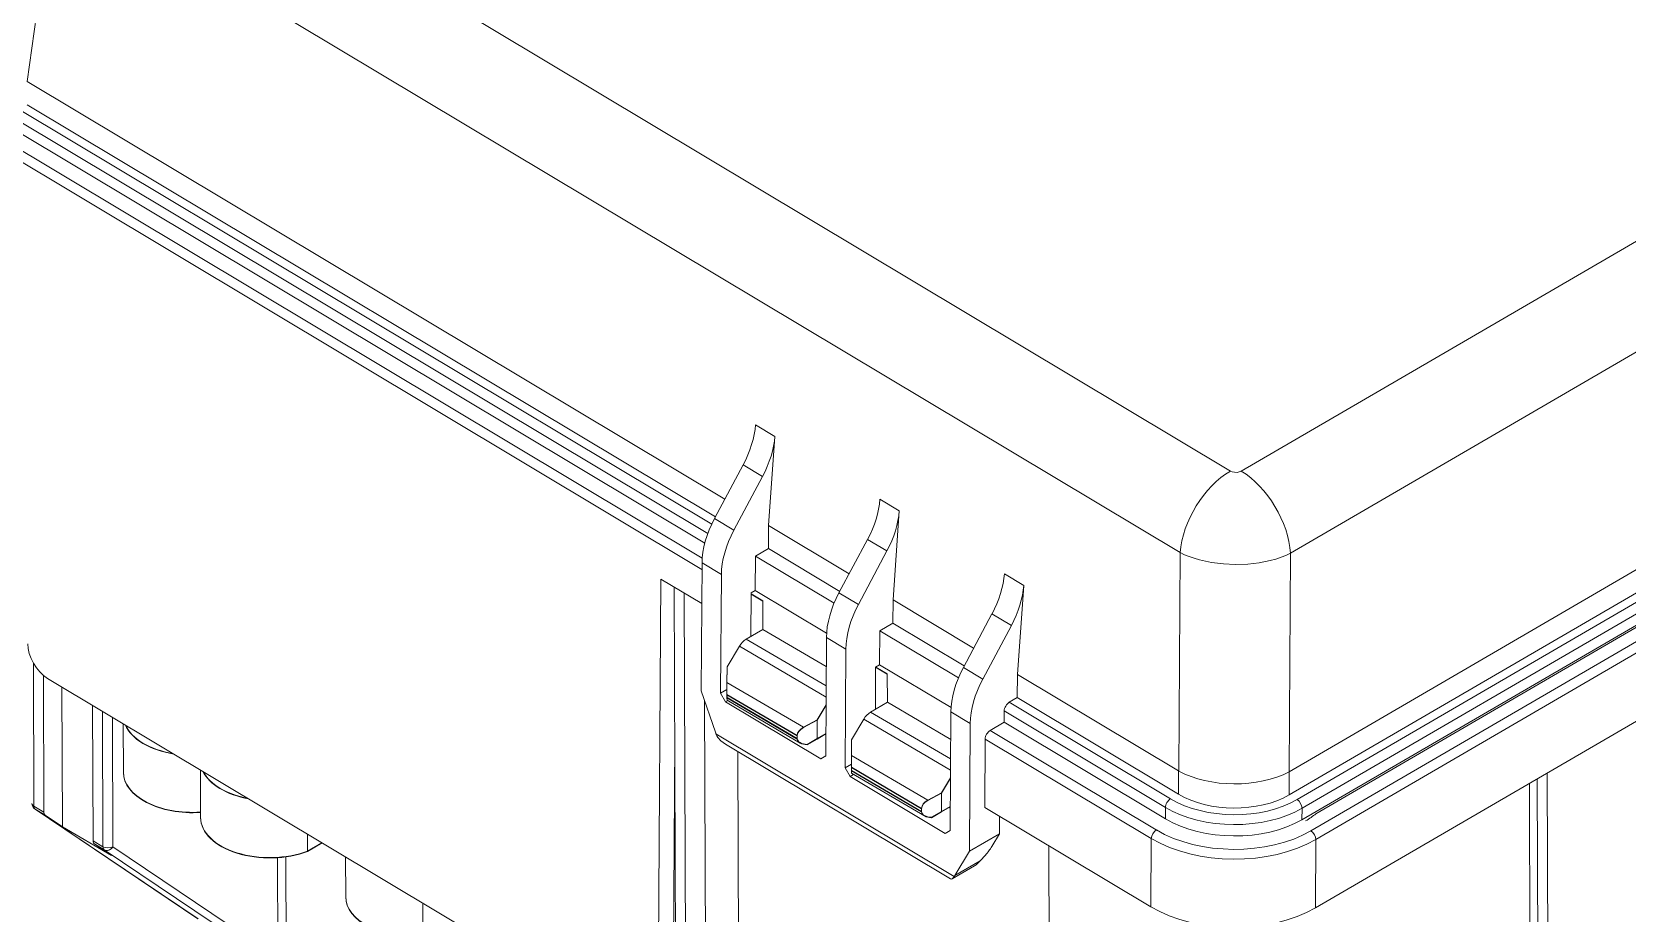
# Model space of a CAD drawing. Header units: inches. Extents: x 47316 to 59086, y 3141 to 11743.
# Drawn here: x 52868.3 to 52923.8, y 10133.1 to 10163.8 of the extents above; entities that cross this region are included whole.
import ezdxf

# ---------------------------------------------------------------- set-up
doc = ezdxf.new("R2010")
doc.units = ezdxf.units.IN
doc.header["$MEASUREMENT"] = 0

msp = doc.modelspace()

# ---------------------------------------------------------------- linework, layer by layer
at = {"color": 0, "lineweight": 15}
for p, q in [((52910.361, 10148.494), (52973.32, 10185.149)), ((52975.029, 10182.293), (52912.07, 10145.638)), ((52975.926, 10175.248), (52912.029, 10138.046)), ((52975.921, 10174.441), (52912.024, 10137.24)), ((52912.3, 10137.074), (52976.197, 10174.276)), ((52976.369, 10173.975), (52912.472, 10136.773)), ((52912.469, 10136.378), (52976.366, 10173.579)), ((52912.779, 10135.987), (52977.024, 10173.391)), ((52977.195, 10173.09), (52912.95, 10135.686)), ((52870.902, 10171.9), (52909.981, 10148.496)), ((52912.935, 10133.313), (52977.18, 10170.717)), ((52868.168, 10162.034), (52869.157, 10169.065)), ((52908.236, 10145.661), (52869.157, 10169.065)), ((52868.173, 10162.031), (52892.412, 10147.515)), ((52892.085, 10146.901), (52868.168, 10161.225)), ((52891.822, 10146.326), (52867.715, 10160.764)), ((52867.89, 10161.063), (52891.957, 10146.649)), ((52866.984, 10160.23), (52891.628, 10145.471)), ((52891.717, 10145.992), (52867.712, 10160.368)), ((52891.619, 10145.072), (52866.809, 10159.931)), ((52893.479, 10150.102), (52894.152, 10149.699)), ((52893.933, 10146.604), (52894.152, 10149.699)), ((52893.05, 10148.709), (52892.056, 10146.847)), ((52893.723, 10148.306), (52893.05, 10148.709)), ((52909.981, 10148.496), (52910.048, 10148.467)), ((52910.048, 10148.467), (52910.128, 10148.451)), ((52910.212, 10148.45), (52910.292, 10148.465)), ((52910.292, 10148.465), (52910.361, 10148.494)), ((52893.723, 10148.306), (52892.729, 10146.444)), ((52910.128, 10148.451), (52910.212, 10148.45)), ((52897.803, 10147.512), (52898.476, 10147.109)), ((52892.729, 10146.444), (52892.056, 10146.847)), ((52898.257, 10144.015), (52898.476, 10147.109)), ((52893.928, 10145.798), (52893.933, 10146.604)), ((52893.933, 10146.604), (52896.736, 10144.925)), ((52893.928, 10145.798), (52893.476, 10145.534)), ((52896.409, 10144.312), (52893.928, 10145.798)), ((52897.374, 10146.12), (52896.38, 10144.258)), ((52898.047, 10145.717), (52897.053, 10143.854)), ((52898.047, 10145.717), (52897.374, 10146.12)), ((52891.621, 10145.3), (52891.593, 10140.86)), ((52892.294, 10144.897), (52891.621, 10145.3)), ((52893.468, 10144.348), (52893.476, 10145.534)), ((52893.476, 10145.534), (52896.209, 10143.898)), ((52908.189, 10138.067), (52908.236, 10145.661)), ((52908.39, 10145.588), (52908.236, 10145.661)), ((52908.551, 10145.522), (52908.39, 10145.588)), ((52908.725, 10145.462), (52908.551, 10145.522)), ((52908.904, 10145.41), (52908.725, 10145.462)), ((52909.115, 10145.359), (52908.904, 10145.41)), ((52909.329, 10145.318), (52909.115, 10145.359)), ((52909.737, 10145.266), (52909.329, 10145.318)), ((52910.15, 10145.247), (52909.737, 10145.266)), ((52910.587, 10145.262), (52910.15, 10145.247)), ((52910.978, 10145.308), (52910.587, 10145.262)), ((52911.361, 10145.385), (52910.978, 10145.308)), ((52911.558, 10145.438), (52911.361, 10145.385)), ((52911.75, 10145.501), (52911.558, 10145.438)), ((52911.913, 10145.565), (52911.75, 10145.501)), ((52912.07, 10145.638), (52911.913, 10145.565)), ((52912.07, 10145.638), (52912.023, 10138.043)), ((52890.093, 10129.376), (52890.188, 10144.739)), ((52891.612, 10143.886), (52890.188, 10144.739)), ((52892.294, 10144.897), (52892.268, 10140.773)), ((52902.8, 10144.52), (52902.127, 10144.923)), ((52890.71, 10128.686), (52890.653, 10144.46)), ((52890.711, 10128.699), (52890.654, 10144.46)), ((52890.998, 10144.253), (52891.055, 10128.483)), ((52890.999, 10144.253), (52891.056, 10128.496)), ((52893.32, 10142.748), (52893.329, 10144.267)), ((52893.329, 10144.267), (52893.468, 10144.348)), ((52893.329, 10144.225), (52893.736, 10143.986)), ((52893.329, 10144.212), (52893.735, 10143.974)), ((52895.95, 10142.862), (52893.468, 10144.348)), ((52896.38, 10144.258), (52897.053, 10143.854)), ((52902.58, 10141.425), (52902.8, 10144.52)), ((52893.739, 10142.992), (52893.735, 10143.974)), ((52893.739, 10142.992), (52893.736, 10143.986)), ((52898.252, 10143.208), (52898.257, 10144.015)), ((52898.257, 10144.015), (52901.06, 10142.336)), ((52901.697, 10143.531), (52900.703, 10141.668)), ((52901.697, 10143.531), (52902.371, 10143.127)), ((52925.572, 10143.927), (52912.954, 10136.585)), ((52893.157, 10142.653), (52893.739, 10142.992)), ((52893.739, 10142.992), (52895.938, 10141.703)), ((52897.792, 10141.759), (52897.8, 10142.945)), ((52897.8, 10142.945), (52898.252, 10143.208)), ((52900.533, 10141.308), (52897.8, 10142.945)), ((52898.252, 10143.208), (52900.732, 10141.723)), ((52902.371, 10143.127), (52901.377, 10141.265)), ((52892.918, 10142.405), (52892.489, 10141.687)), ((52895.932, 10140.637), (52892.918, 10142.405)), ((52893.157, 10142.653), (52895.934, 10141.025)), ((52895.944, 10142.711), (52895.919, 10138.587)), ((52896.618, 10142.308), (52895.944, 10142.711)), ((52868.404, 10136.846), (52868.386, 10141.819)), ((52868.404, 10136.846), (52868.386, 10141.819)), ((52896.592, 10138.184), (52896.618, 10142.308)), ((52868.732, 10141.393), (52868.749, 10136.644)), ((52868.732, 10141.393), (52868.749, 10136.644)), ((52868.877, 10141.288), (52889.398, 10128.999)), ((52892.489, 10141.687), (52892.488, 10141.148)), ((52892.489, 10141.674), (52892.488, 10141.135)), ((52897.644, 10140.215), (52897.653, 10141.678)), ((52897.653, 10141.678), (52897.792, 10141.759)), ((52897.653, 10141.677), (52898.058, 10141.439)), ((52897.663, 10141.684), (52898.058, 10141.452)), ((52900.274, 10140.272), (52897.792, 10141.759)), ((52898.062, 10140.458), (52898.058, 10141.452)), ((52898.061, 10140.458), (52898.058, 10141.439)), ((52900.703, 10141.668), (52901.377, 10141.265)), ((52902.575, 10140.619), (52902.58, 10141.425)), ((52902.58, 10141.425), (52908.183, 10138.07)), ((52869.396, 10136.131), (52869.378, 10140.988)), ((52869.396, 10136.131), (52869.378, 10140.988)), ((52891.593, 10140.86), (52892.086, 10139.416)), ((52892.268, 10140.773), (52892.488, 10140.901)), ((52892.44, 10140.472), (52892.268, 10140.773)), ((52892.488, 10140.733), (52892.488, 10141.148)), ((52892.488, 10141.148), (52895.145, 10139.59)), ((52892.488, 10140.721), (52892.488, 10141.135)), ((52892.488, 10140.733), (52892.489, 10140.626)), ((52894.93, 10139.302), (52892.488, 10140.733)), ((52892.488, 10140.721), (52892.488, 10140.613)), ((52894.93, 10139.289), (52892.488, 10140.721)), ((52870.457, 10135.642), (52870.44, 10140.352)), ((52870.457, 10135.642), (52870.44, 10140.352)), ((52870.803, 10135.439), (52870.786, 10140.145)), ((52870.803, 10135.439), (52870.786, 10140.145)), ((52891.748, 10128.483), (52891.705, 10140.532)), ((52891.749, 10128.496), (52891.705, 10140.532)), ((52892.516, 10140.516), (52892.44, 10140.472)), ((52892.44, 10140.472), (52895.745, 10138.493)), ((52892.489, 10140.532), (52892.488, 10140.613)), ((52892.488, 10140.613), (52894.93, 10139.181)), ((52892.489, 10140.612), (52892.489, 10140.626)), ((52892.489, 10140.626), (52894.93, 10139.194)), ((52895.029, 10139.043), (52892.489, 10140.532)), ((52895.621, 10139.851), (52895.93, 10140.368)), ((52895.621, 10139.838), (52895.93, 10140.355)), ((52897.479, 10140.119), (52898.062, 10140.458)), ((52898.062, 10140.458), (52900.262, 10139.168)), ((52902.12, 10139.763), (52902.122, 10140.158)), ((52907.725, 10136.803), (52902.122, 10140.158)), ((52902.297, 10140.457), (52902.575, 10140.619)), ((52902.297, 10140.457), (52907.9, 10137.101)), ((52908.178, 10137.263), (52902.575, 10140.619)), ((52871.132, 10139.937), (52871.149, 10135.44)), ((52871.132, 10139.937), (52871.149, 10135.44)), ((52871.513, 10138.019), (52871.507, 10139.713)), ((52871.513, 10138.032), (52871.507, 10139.713)), ((52895.144, 10139.578), (52895.621, 10139.838)), ((52895.145, 10139.59), (52895.621, 10139.851)), ((52895.621, 10139.851), (52895.623, 10139.194)), ((52895.621, 10139.838), (52895.623, 10139.182)), ((52896.812, 10139.152), (52897.24, 10139.87)), ((52897.24, 10139.87), (52900.256, 10138.102)), ((52900.258, 10138.49), (52897.479, 10140.119)), ((52900.268, 10140.121), (52900.243, 10135.997)), ((52900.268, 10140.121), (52900.941, 10139.718)), ((52900.914, 10135.278), (52900.941, 10139.718)), ((52901.633, 10139.479), (52902.12, 10139.763)), ((52907.722, 10136.407), (52902.12, 10139.763)), ((52890.673, 10139.106), (52890.615, 10129.68)), ((52892.105, 10139.363), (52900.387, 10134.403)), ((52892.105, 10139.363), (52892.136, 10139.296)), ((52892.136, 10139.296), (52892.175, 10139.234)), ((52892.175, 10139.234), (52892.274, 10139.124)), ((52892.274, 10139.124), (52892.35, 10139.061)), ((52892.35, 10139.061), (52892.432, 10139.006)), ((52894.93, 10139.194), (52894.93, 10139.302)), ((52894.93, 10139.181), (52894.93, 10139.289)), ((52895.623, 10139.182), (52895.277, 10138.983)), ((52895.623, 10139.194), (52895.278, 10138.995)), ((52895.623, 10139.194), (52895.924, 10139.369)), ((52895.623, 10139.182), (52895.924, 10139.356)), ((52896.81, 10138.601), (52896.811, 10139.14)), ((52896.811, 10138.613), (52896.812, 10139.152)), ((52901.443, 10136.807), (52901.458, 10139.18)), ((52907.233, 10135.721), (52901.458, 10139.18)), ((52901.633, 10139.479), (52907.408, 10136.02)), ((52892.432, 10139.006), (52900.252, 10134.323)), ((52892.862, 10138.749), (52892.892, 10130.424)), ((52892.862, 10138.749), (52892.892, 10130.424)), ((52895.745, 10138.493), (52895.919, 10138.594)), ((52895.919, 10138.587), (52895.745, 10138.493)), ((52896.811, 10138.186), (52896.81, 10138.601)), ((52896.811, 10138.199), (52896.811, 10138.613)), ((52899.467, 10137.056), (52896.811, 10138.613)), ((52874.188, 10138.108), (52874.194, 10136.447)), ((52874.188, 10138.107), (52874.194, 10136.46)), ((52896.81, 10138.311), (52896.592, 10138.184)), ((52896.592, 10138.184), (52896.763, 10137.883)), ((52896.763, 10137.883), (52896.886, 10137.954)), ((52896.811, 10138.091), (52896.811, 10138.199)), ((52896.811, 10138.199), (52899.253, 10136.768)), ((52896.811, 10138.079), (52896.811, 10138.186)), ((52896.811, 10138.186), (52899.252, 10136.755)), ((52896.812, 10138.01), (52896.811, 10138.091)), ((52899.253, 10136.66), (52896.811, 10138.091)), ((52896.812, 10137.997), (52896.811, 10138.079)), ((52899.253, 10136.647), (52896.811, 10138.079)), ((52896.812, 10137.997), (52899.352, 10136.508)), ((52908.178, 10137.263), (52908.183, 10138.07)), ((52908.183, 10138.07), (52908.189, 10138.066)), ((52912.023, 10138.043), (52912.029, 10138.046)), ((52912.029, 10138.046), (52912.024, 10137.24)), ((52920.991, 10138.004), (52921.048, 10122.212)), ((52920.992, 10138.003), (52921.049, 10122.212)), ((52900.069, 10135.903), (52896.763, 10137.883)), ((52900.254, 10137.824), (52899.943, 10137.303)), ((52900.254, 10137.836), (52899.944, 10137.316)), ((52920.371, 10137.642), (52920.416, 10125.125)), ((52920.371, 10137.642), (52920.416, 10125.138)), ((52920.702, 10122.199), (52920.646, 10137.802)), ((52920.702, 10122.212), (52920.646, 10137.802)), ((52868.749, 10136.644), (52868.404, 10136.846)), ((52868.749, 10136.644), (52868.404, 10136.846)), ((52899.944, 10137.316), (52899.467, 10137.056)), ((52899.943, 10137.303), (52899.467, 10137.043)), ((52899.946, 10136.647), (52899.943, 10137.303)), ((52899.946, 10136.66), (52899.944, 10137.316)), ((52899.946, 10136.66), (52900.248, 10136.836)), ((52899.946, 10136.647), (52900.248, 10136.823)), ((52874.098, 10132.935), (52868.441, 10136.744)), ((52868.441, 10136.744), (52868.449, 10136.739)), ((52868.45, 10136.738), (52874.107, 10132.93)), ((52868.795, 10136.536), (52868.45, 10136.738)), ((52868.45, 10136.738), (52874.107, 10132.93)), ((52868.795, 10136.536), (52868.45, 10136.738)), ((52868.749, 10136.644), (52868.757, 10136.59)), ((52868.757, 10136.59), (52868.779, 10136.55)), ((52868.779, 10136.55), (52868.795, 10136.536)), ((52868.795, 10136.536), (52869.396, 10136.131)), ((52868.795, 10136.536), (52869.396, 10136.131)), ((52899.252, 10136.755), (52899.253, 10136.647)), ((52899.253, 10136.768), (52899.253, 10136.66)), ((52899.6, 10136.461), (52899.946, 10136.66)), ((52899.6, 10136.448), (52899.946, 10136.647)), ((52900.247, 10136.782), (52900.213, 10136.803)), ((52901.443, 10136.807), (52907.218, 10133.349)), ((52901.957, 10135.885), (52901.961, 10136.497)), ((52907.725, 10136.803), (52907.722, 10136.407)), ((52912.472, 10136.773), (52912.469, 10136.378)), ((52869.396, 10136.131), (52871.104, 10135.13)), ((52869.396, 10136.131), (52871.104, 10135.13)), ((52877.914, 10135.276), (52877.912, 10135.877)), ((52877.914, 10135.289), (52877.912, 10135.877)), ((52900.243, 10136.004), (52900.069, 10135.903)), ((52900.069, 10135.903), (52900.243, 10135.997)), ((52900.914, 10135.278), (52901.957, 10135.885)), ((52901.695, 10135.448), (52901.957, 10135.885)), ((52907.233, 10135.721), (52907.218, 10133.349)), ((52870.457, 10135.642), (52870.803, 10135.439)), ((52870.459, 10135.614), (52870.457, 10135.642)), ((52870.457, 10135.642), (52870.803, 10135.439)), ((52870.474, 10135.567), (52870.459, 10135.614)), ((52870.503, 10135.535), (52870.474, 10135.567)), ((52870.848, 10135.332), (52870.503, 10135.535)), ((52870.503, 10135.535), (52871.104, 10135.13)), ((52870.503, 10135.535), (52871.104, 10135.13)), ((52870.848, 10135.332), (52870.503, 10135.535)), ((52876.505, 10131.524), (52870.848, 10135.332)), ((52870.848, 10135.332), (52870.902, 10135.312)), ((52876.505, 10131.524), (52870.848, 10135.332)), ((52870.902, 10135.312), (52870.964, 10135.311)), ((52870.964, 10135.311), (52871.033, 10135.332)), ((52871.033, 10135.332), (52871.096, 10135.376)), ((52871.096, 10135.376), (52871.149, 10135.44)), ((52871.149, 10135.44), (52876.876, 10131.584)), ((52871.149, 10135.44), (52876.876, 10131.584)), ((52877.914, 10135.289), (52878.412, 10135.578)), ((52877.914, 10135.276), (52878.422, 10135.572)), ((52900.407, 10134.433), (52900.914, 10135.278)), ((52901.469, 10135.149), (52901.291, 10134.947)), ((52903.696, 10127.865), (52903.668, 10135.475)), ((52903.696, 10127.865), (52903.668, 10135.475)), ((52912.95, 10135.686), (52912.935, 10133.313)), ((52876.876, 10131.584), (52876.864, 10135.056)), ((52876.876, 10131.584), (52876.864, 10135.056)), ((52877.193, 10124.236), (52877.154, 10135.086)), ((52877.193, 10124.236), (52877.154, 10135.086)), ((52879.238, 10133.693), (52879.233, 10135.086)), ((52879.238, 10133.706), (52879.233, 10135.086)), ((52901.085, 10134.775), (52900.312, 10134.325)), ((52900.407, 10134.433), (52901.291, 10134.947)), ((52881.914, 10133.481), (52881.919, 10132.121)), ((52881.914, 10133.48), (52881.919, 10132.134))]:
    msp.add_line(p, q, dxfattribs=at)
for centre, radius, start, end in [((52868.578, 10136.947), 0.245, 180.2076, 236.0549), ((52899.904, 10136.569), 2.113, 317.7684, 327.9316), ((52900.652, 10135.502), 0.847, 300.7508, 319.0559), ((52900.28, 10134.371), 0.0557, 239.2657, 305.0159), ((52900.15, 10134.554), 0.281, 305.2722, 327.3739)]:
    msp.add_arc(centre, radius, start, end, dxfattribs=at)
for centre, major_axis, ratio, start_param, end_param in [((52891.746, 10149.244), (-1.259, -2.102), 0.570653, 1.657097, 2.296711), ((52892.419, 10148.841), (1.259, 2.102), 0.570653, 4.798689, 5.438304), ((52909.968, 10146.519), (1.259, 2.102), 0.570653, 0.802502, 2.296712), ((52910.348, 10146.517), (-1.233, 2.117), 0.570653, 3.986474, 5.480683), ((52896.07, 10146.654), (-1.259, -2.102), 0.570653, 1.657097, 2.296711), ((52893.359, 10146.313), (-1.259, -2.102), 0.570653, 4.798689, 5.514891), ((52896.743, 10146.251), (1.259, 2.102), 0.570653, 4.798689, 5.438304), ((52894.032, 10145.909), (-1.259, -2.102), 0.570653, 4.798689, 5.514891), ((52900.394, 10144.065), (1.259, 2.102), 0.570653, 4.798689, 5.438304), ((52897.683, 10143.723), (1.259, 2.102), 0.570653, 1.657097, 2.373299), ((52901.067, 10143.662), (-1.259, -2.102), 0.570653, 1.657097, 2.296711), ((52898.356, 10143.32), (-1.259, -2.102), 0.570653, 4.798689, 5.514891), ((52868.881, 10142.079), (-0.493, 0.847), 0.570653, 0.768294, 2.33909), ((52893.158, 10142.256), (0.248, 0.423), 0.577428, 0.797165, 1.556925), ((52902.007, 10141.134), (-1.259, -2.102), 0.570653, 4.798689, 5.514891), ((52902.68, 10140.731), (-1.259, -2.102), 0.570653, 4.798689, 5.514891), ((52902.296, 10140.259), (0.126, 0.21), 0.570653, 0.802502, 2.373299), ((52873.918, 10140.017), (2.412, 0.009), 0.584063, 3.383228, 4.437536), ((52873.918, 10140.029), (2.412, 0.009), 0.584063, 3.396084, 4.424679), ((52895.623, 10139.302), (0.693, -0.001), 0.573965, 2.333585, 3.144619), ((52897.481, 10139.721), (-0.248, -0.423), 0.577428, 3.938756, 4.698517), ((52892.705, 10139.4), (-0.493, 0.847), 0.570653, 1.231942, 1.291893), ((52895.623, 10139.289), (0.693, -0.001), 0.573964, 2.333585, 3.144619), ((52895.276, 10139.194), (0.346, -0.001), 0.574441, 3.144971, 3.919677), ((52895.276, 10139.181), (0.346, -0.001), 0.574441, 3.144971, 3.919677), ((52895.277, 10139.182), (-0.347, 0.001), 0.573964, 0.776912, 1.573822), ((52895.277, 10139.194), (-0.347, 0.001), 0.573965, 0.776912, 1.573822), ((52901.632, 10139.281), (0.126, 0.21), 0.570653, 0.802502, 2.373299), ((52873.925, 10138.041), (-2.412, -0.009), 0.584063, 0, 1.679998), ((52873.925, 10138.028), (-2.412, -0.009), 0.584063, 0, 1.680328), ((52876.598, 10138.445), (2.412, 0.009), 0.584063, 3.417346, 4.403414), ((52876.599, 10138.458), (2.412, 0.009), 0.584063, 3.431033, 4.389726), ((52910.113, 10139.109), (2.719, -0.017), 0.546858, 3.92992, 5.494855), ((52868.578, 10136.947), (0.245, 0.001), 0.584063, 3.141628, 3.920938), ((52868.578, 10136.947), (0.245, 0.001), 0.584071, 3.141625, 3.920951), ((52868.578, 10136.947), (0.124, 0.211), 0.577428, 2.367958, 3.105636), ((52868.578, 10136.947), (0.124, 0.211), 0.573905, 2.36898, 3.10665), ((52899.946, 10136.768), (-0.693, 0.001), 0.573965, 5.475178, 6.286211), ((52899.945, 10136.755), (-0.693, 0.001), 0.573964, 5.475178, 6.286211), ((52907.899, 10136.904), (0.126, 0.21), 0.570653, 0.802502, 2.373299), ((52910.108, 10138.387), (3.111, -0.019), 0.590516, 3.926991, 5.497787), ((52910.108, 10138.387), (2.719, -0.017), 0.590526, 3.927003, 5.497775), ((52912.299, 10136.877), (-0.123, 0.212), 0.570653, 3.909887, 5.480683), ((52868.578, 10136.947), (0.137, 0.203), 0.815914, 3.141476, 3.192378), ((52868.923, 10136.745), (-0.124, -0.211), 0.577428, 5.509551, 6.247229), ((52876.606, 10136.469), (-2.412, -0.009), 0.584063, 0.00008, 2.142088), ((52876.606, 10136.456), (-2.412, -0.009), 0.584063, 0.00008, 2.142088), ((52899.599, 10136.66), (0.346, -0.001), 0.574441, 3.144971, 3.919678), ((52899.598, 10136.647), (0.346, -0.001), 0.574441, 3.144971, 3.919678), ((52899.599, 10136.66), (0.347, -0.001), 0.573965, 3.918505, 4.715415), ((52899.599, 10136.647), (0.347, -0.001), 0.573964, 3.918504, 4.715415), ((52910.104, 10137.794), (3.356, -0.021), 0.590516, 3.926991, 5.497787), ((52910.107, 10138.189), (-3.356, 0.021), 0.590516, 0.785398, 2.356194), ((52910.248, 10137.714), (-3.333, -0.012), 0.584062, 2.350141, 2.5164), ((52907.407, 10135.823), (-0.126, -0.21), 0.570653, 3.944095, 5.514891), ((52910.102, 10137.392), (-4.042, 0.025), 0.590516, 0.785398, 2.356194), ((52910.103, 10137.589), (3.797, -0.023), 0.590516, 3.926991, 5.497787), ((52912.777, 10135.789), (0.123, -0.212), 0.570653, 0.768294, 2.33909), ((52870.631, 10135.743), (0.124, 0.211), 0.577428, 2.367958, 3.105636), ((52870.976, 10135.541), (0.245, 0.001), 0.584063, 3.922913, 5.491734), ((52870.976, 10135.541), (0.245, 0.001), 0.584077, 3.922927, 5.491721), ((52870.976, 10135.541), (0.124, 0.211), 0.573905, 2.368971, 3.10665), ((52870.976, 10135.541), (-0.124, -0.211), 0.573873, 5.509665, 6.247339), ((52870.976, 10135.541), (-0.137, -0.203), 0.815914, 0.050785, 1.621582), ((52899.792, 10135.156), (-0.493, 0.847), 0.570653, 3.386288, 3.446239), ((52881.65, 10133.715), (-2.412, -0.009), 0.584063, 0, 1.679999), ((52881.65, 10133.702), (-2.412, -0.009), 0.584063, 0, 1.680327), ((52910.087, 10135.019), (-4.042, 0.025), 0.590516, 0.785398, 2.356194)]:
    msp.add_ellipse(centre, major_axis=major_axis, ratio=ratio, start_param=start_param, end_param=end_param, dxfattribs=at)

doc.saveas('drawing.dxf')
